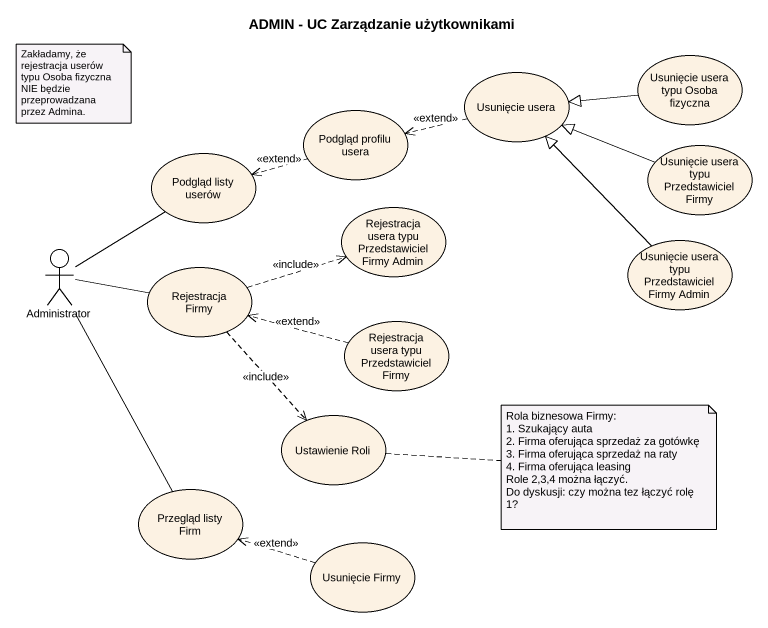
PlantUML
@startuml
title ADMIN - UC Zarządzanie użytkownikami
usecase "Usunięcie usera" as Usunięcie_usera
usecase "Usunięcie usera typu Osoba fizyczna" as Usunięcie_usera_typu_Osoba
usecase "Podgląd profilu usera" as Podgląd_profilu_usera
usecase "Podgląd listy userów" as Podgląd_listy_userów
usecase "Usunięcie usera typu Przedstawiciel Firmy" as Usunięcie_usera_typu
usecase "Rejestracja usera typu Przedstawiciel Firmy Admin" as Rejestracja_usera_typu
actor Administrator
usecase "Rejestracja Firmy" as Rejestracja_Firmy
usecase "Usunięcie usera typu Przedstawiciel Firmy Admin" as Usunięcie_usera_typu_2
usecase "Rejestracja usera typu Przedstawiciel Firmy" as Rejestracja_usera_typu_2
usecase "Ustawienie Roli" as Ustawienie_Roli
usecase "Przegląd listy Firm" as Przegląd_listy_Firm
usecase "Usunięcie Firmy" as Usunięcie_Firmy
Usunięcie_usera .left.> Podgląd_profilu_usera : <<extend>>
Usunięcie_usera_typu_Osoba -left-|> Usunięcie_usera
Podgląd_profilu_usera .left.> Podgląd_listy_userów : <<extend>>
Usunięcie_usera_typu -left-|> Usunięcie_usera
Administrator -up- Podgląd_listy_userów
Administrator -right- Rejestracja_Firmy
Administrator -- Przegląd_listy_Firm
Rejestracja_Firmy .right.> Rejestracja_usera_typu : <<include>>
Rejestracja_Firmy ..> Ustawienie_Roli : <<include>>
Usunięcie_usera_typu_2 -up-|> Usunięcie_usera
Rejestracja_usera_typu_2 .left.> Rejestracja_Firmy : <<extend>>
Usunięcie_Firmy .left.> Przegląd_listy_Firm : <<extend>>
note as N1
  Zakładamy, że rejestracja userów typu Osoba fizyczna NIE będzie przeprowadzana przez Admina.
end note
note right of Ustawienie_Roli
  Rola biznesowa Firmy:
  1. Szukający auta
  2. Firma oferująca sprzedaż za gotówkę
  3. Firma oferująca sprzedaż na raty
  4. Firma oferująca leasing
  Role 2,3,4 można łączyć.
  Do dyskusji: czy można tez łączyć rolę 1?
end note
@enduml
